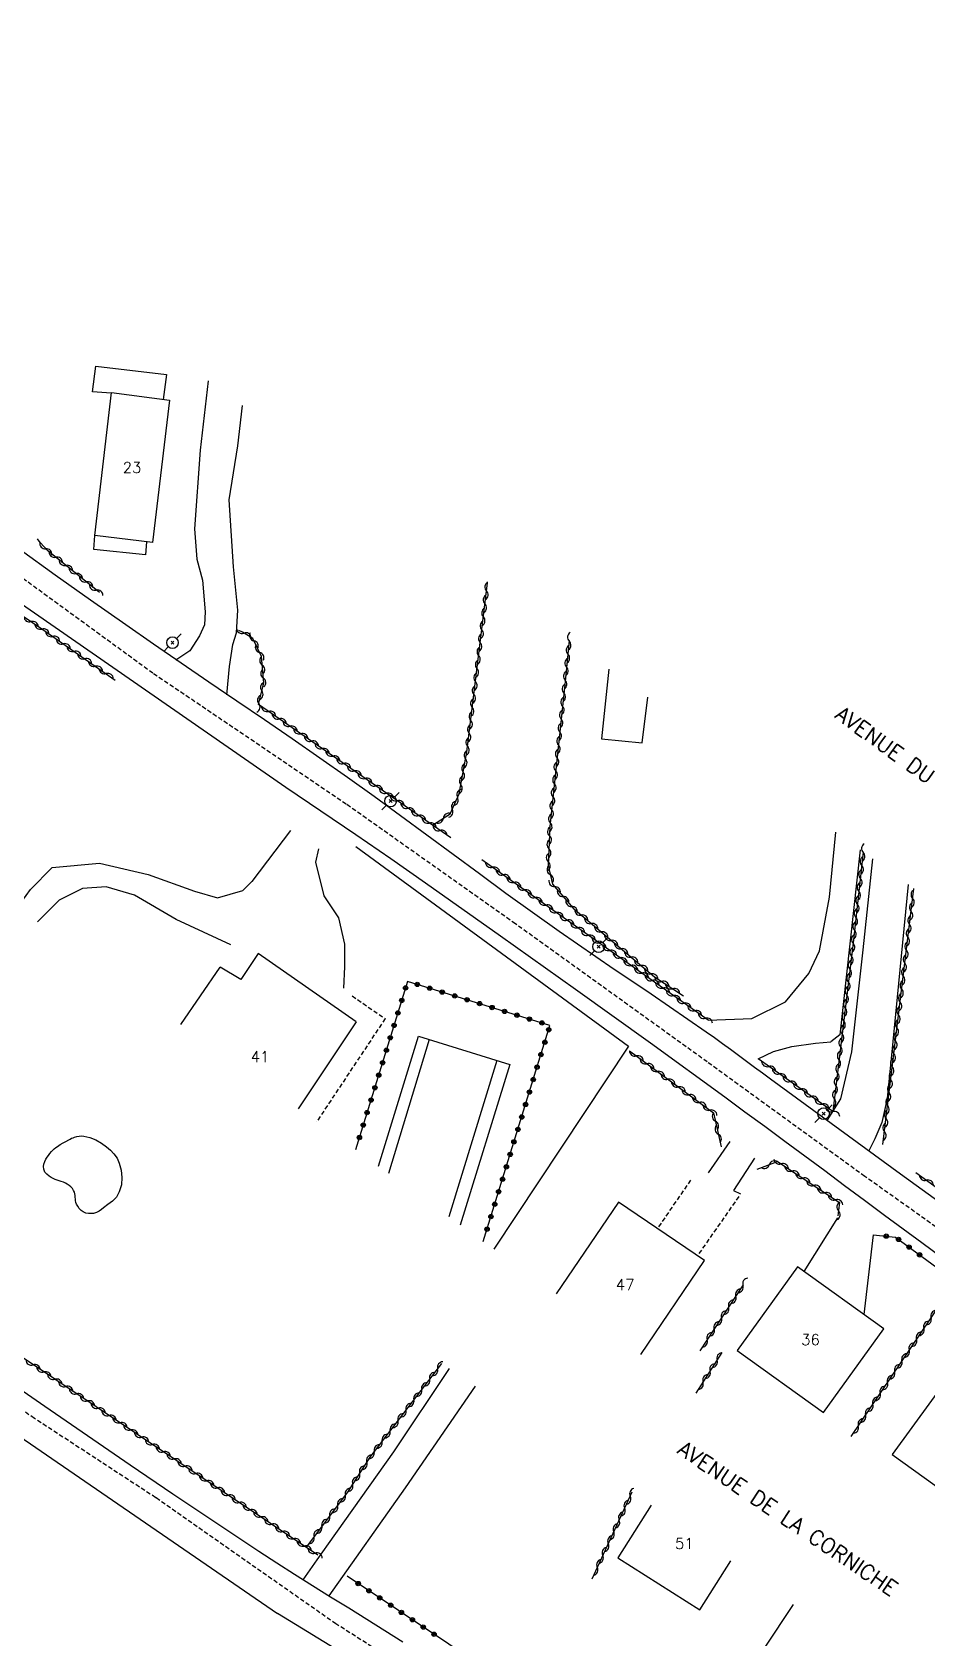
# Model space of a CAD drawing. Header units: millimetres. Extents: x 159000 to 160001, y 158000 to 159001.
# Drawn here: x 159564.1 to 159667, y 158266 to 158450.6 of the extents above; entities that cross this region are included whole.
import ezdxf
from ezdxf.enums import TextEntityAlignment as Align

# ---------------------------------------------------------------- set-up
doc = ezdxf.new("R2010")
doc.units = ezdxf.units.MM
doc.linetypes.add('DASHED', pattern=[0.75, 0.5, -0.25])
doc.layers.get('0').update_dxf_attribs({"linetype": 'CONTINUOUS'})
for name, color, linetype in [('W0001', 6, 'DASHED'), ('W0008', 7, 'CONTINUOUS'), ('W0017', 7, 'CONTINUOUS'), ('W0101', 7, 'CONTINUOUS'), ('W0104', 1, 'CONTINUOUS'), ('W0112', 1, 'DASHED'), ('W0300', 7, 'CONTINUOUS'), ('W0310', 3, 'CONTINUOUS'), ('W0323', 7, 'CONTINUOUS'), ('W0333', 7, 'CONTINUOUS'), ('W0473', 7, 'CONTINUOUS'), ('W0515', 5, 'CONTINUOUS'), ('W0989', 7, 'CONTINUOUS'), ('W0991', 7, 'CONTINUOUS')]:
    doc.layers.add(name, color=color, linetype=linetype)
doc.styles.get("Standard").update_dxf_attribs({"font": 'romans.shx', "width": 0.85})

# ---------------------------------------------------------------- blocks, each defined once
blk = doc.blocks.new('T473')
for p, q in [((-0.166667, 0.166667), (0.166667, -0.166667)), ((-0.166667, -0.166667), (0.166667, 0.166667)), ((0.500001, 0.500001), (1.000002, 1.000002)), ((-1.000002, -1.000002), (-0.500001, -0.500001))]:
    blk.add_line(p, q)
blk.add_ellipse((0, 0), major_axis=(0.471405, 0.471405), ratio=1, start_param=5.4977871438, end_param=11.780972451)
blk = doc.blocks.new('t323o')
at = {"color": 0, "linetype": 'Continuous'}
for radius in [0.25, 0.15]:
    blk.add_circle((0, 0), radius, dxfattribs=at)
blk = doc.blocks.new('t310o')
at = {"color": 0, "linetype": 'Continuous'}
for centre, start, end in [((-0.5, 0.38), 216.8699, 323.1304), ((0.5, -0.37), 36.8699, 143.1303)]:
    blk.add_arc(centre, 0.625, start, end, dxfattribs=at)

msp = doc.modelspace()

# ---------------------------------------------------------------- linework, layer by layer
at = {"layer": 'W0001'}
for points in [[(159671.68, 158310.62), (159659.84, 158319.03), (159641.72, 158332.19), (159619.67, 158348.07), (159600.2, 158361.84), (159577.97, 158376.89), (159562.61, 158388.09), (159546.12, 158399.76), (159531.24, 158410.53), (159520.71, 158417.31), (159511.03, 158422.65), (159488.91, 158434.69), (159467.27, 158446.12), (159449.02, 158455.33), (159427.79, 158466.45), (159413.51, 158473.64), (159400.57, 158480.47), (159376.23, 158492.15)], [(159741.56, 158171), (159730.37, 158177.59), (159718.16, 158184.75), (159703.61, 158194.06), (159688.88, 158205.98), (159672.21, 158217.91), (159652.84, 158230.92), (159633.35, 158244.9), (159617.09, 158256.1), (159599.03, 158267.56), (159578.3, 158282.08), (159564.34, 158291.2), (159552.81, 158299.14)]]:
    msp.add_lwpolyline(points, dxfattribs=at)
at = {"layer": 'W0008'}
for points in [[(159515.51, 158417.7), (159593.27, 158363.78)], [(159668.95, 158315.67), (159663.95, 158319.3), (159658.96, 158322.94), (159653.97, 158326.58), (159648.98, 158330.22), (159648.06, 158330.89), (159647.14, 158331.57), (159646.22, 158332.25), (159645.31, 158332.93), (159644.39, 158333.61), (159643.47, 158334.28), (159642.54, 158334.95), (159641.61, 158335.61), (159639.51, 158337.08), (159637.4, 158338.53), (159635.28, 158339.97), (159633.16, 158341.4), (159631.03, 158342.83), (159628.91, 158344.27), (159626.8, 158345.72), (159624.7, 158347.18), (159621.63, 158349.37), (159618.58, 158351.58), (159615.55, 158353.81), (159612.52, 158356.04), (159609.49, 158358.28), (159606.45, 158360.51), (159603.41, 158362.72), (159600.34, 158364.91), (159597.18, 158367.13), (159594, 158369.33), (159590.81, 158371.52), (159587.61, 158373.69), (159584.41, 158375.86), (159581.22, 158378.04), (159578.03, 158380.23), (159574.85, 158382.44), (159570.79, 158385.3), (159566.74, 158388.18), (159562.7, 158391.07)], [(159593.27, 158363.78), (159597.3, 158361.07), (159601.32, 158358.34), (159605.32, 158355.58), (159609.31, 158352.8), (159617.96, 158346.71), (159626.58, 158340.56), (159635.18, 158334.37), (159643.75, 158328.16), (159646.05, 158326.47), (159648.35, 158324.79), (159650.65, 158323.09), (159652.94, 158321.39), (159655.23, 158319.69), (159657.52, 158317.99), (159659.81, 158316.29), (159662.11, 158314.59), (159666.41, 158311.42), (159670.71, 158308.25)], [(159606.7, 158265.46), (159604.63, 158266.77), (159602.56, 158268.07), (159600.49, 158269.36), (159598.41, 158270.65), (159596.34, 158271.95), (159594.27, 158273.26), (159592.21, 158274.57), (159590.16, 158275.9), (159585.2, 158279.18), (159580.27, 158282.49), (159575.36, 158285.83), (159570.46, 158289.19), (159565.56, 158292.56), (159560.67, 158295.93)], [(159561.33, 158290.03), (159592.29, 158268.77)], [(159608.49, 158258.87), (159592.29, 158268.77)]]:
    msp.add_lwpolyline(points, dxfattribs=at)
at = {"layer": 'W0017'}
for points in [[(159584.32, 158410.51), (159583.42, 158402.55), (159582.74, 158393.5), (159583.03, 158390), (159583.67, 158387.6), (159583.98, 158383.94), (159583.92, 158382.44), (159583.32, 158381.18), (159582.22, 158379.45), (159580.63, 158378.41)], [(159586.49, 158374.41), (159586.8, 158377.68), (159587.17, 158380.2), (159587.57, 158381.55), (159587.76, 158384.16), (159587.26, 158389.14), (159586.76, 158396.83), (159587.76, 158403.05), (159588.28, 158407.67)], [(159593.81, 158358.82), (159589.35, 158352.93)], [(159641.82, 158336.99), (159646.85, 158337.17), (159650.73, 158339.09), (159653.39, 158342.38), (159654.65, 158344.95), (159655.79, 158351.15), (159656.5, 158358.6)], [(159597.01, 158356.7), (159596.67, 158355.16), (159597.62, 158351.28), (159599.33, 158348.76), (159600.02, 158345.72), (159600.01, 158343.11), (159599.89, 158340.68)], [(159562.42, 158349.97), (159563.91, 158352.01), (159566.38, 158354.56), (159571.83, 158355.05), (159577.44, 158353.75), (159582.76, 158351.82), (159585.39, 158351.06), (159588.32, 158351.89), (159589.35, 158352.93)], [(159655.5, 158325.47), (159657.08, 158327.94), (159658.37, 158333.36), (159659.66, 158345.1), (159660.77, 158355.53)], [(159659.3, 158356.58), (159656.96, 158335.31), (159655.93, 158334.51)], [(159586.93, 158345.67), (159580.66, 158348.57), (159575.85, 158351.37), (159572.61, 158352.32), (159569.89, 158352.12), (159567.18, 158350.8), (159564.72, 158348.32)], [(159664.83, 158352.61), (159663.07, 158334.56), (159662.4, 158327.97), (159661.8, 158325.23), (159661, 158323.33), (159660.29, 158321.98)], [(159647.58, 158332.55), (159649.33, 158333.4), (159651.45, 158333.97), (159654.19, 158334.34), (159655.93, 158334.51)], [(159644.31, 158323.04), (159641.82, 158319.44)], [(159647.16, 158321.13), (159644.74, 158317.42), (159645.56, 158317.03)], [(159656.69, 158314.28), (159652.84, 158308.11)], [(159660.82, 158312.32), (159659.73, 158303.16)], [(159595.26, 158272.64), (159596.86, 158274.93), (159598.18, 158276.76), (159605.68, 158287.36), (159612.07, 158296.92)], [(159615.05, 158294.89), (159606.98, 158283.2), (159598.22, 158270.78)]]:
    msp.add_lwpolyline(points, dxfattribs=at)
at = {"layer": 'W0101'}
for points in [[(159579.87, 158408.28), (159577.92, 158391.92), (159571.3, 158392.73), (159573.2, 158409.18)], [(159645.17, 158298.99), (159655.1, 158291.86), (159662.03, 158301.51), (159652.1, 158308.64)], [(159669.79, 158296.38), (159662.98, 158287.05), (159672.8, 158279.99), (159673.62, 158281.2), (159674.79, 158280.56), (159676.2, 158280.69), (159679.08, 158284.43), (159678.95, 158286.02), (159677.93, 158286.8), (159679.77, 158289.03)]]:
    msp.add_lwpolyline(points, close=True, dxfattribs=at)
for points in [[(159601.34, 158336.82), (159590.09, 158344.65), (159588.08, 158341.69), (159585.71, 158343.08)], [(159581.17, 158336.51), (159585.71, 158343.08)], [(159601.34, 158336.82), (159594.68, 158326.81)], [(159631.5, 158316.06), (159624.35, 158305.51)], [(159634.07, 158298.53), (159641.4, 158309.35), (159631.5, 158316.06)], [(159635.26, 158281.22), (159631.44, 158275.17), (159640.88, 158269.2), (159644.43, 158274.82)], [(159659.73, 158264.14), (159653.13, 158254.18), (159644.91, 158259.63), (159651.63, 158269.79)]]:
    msp.add_lwpolyline(points, dxfattribs=at)
at = {"layer": 'W0104'}
for points in [[(159573.18, 158409.09), (159571.04, 158409.27), (159571.4, 158412.2), (159579.53, 158411.25), (159579.14, 158408.38)], [(159577.24, 158392.01), (159577.11, 158390.5), (159571.18, 158391.14), (159571.3, 158392.73)]]:
    msp.add_lwpolyline(points, dxfattribs=at)
at = {"layer": 'W0112'}
for points in [[(159600.9, 158339.79), (159604.68, 158337.17), (159596.79, 158325.29)], [(159639.8, 158318.6), (159635.98, 158313.02)], [(159645.35, 158316.71), (159640.59, 158309.9)]]:
    msp.add_lwpolyline(points, dxfattribs=at)
at = {"layer": 'W0300'}
msp.add_lwpolyline([(159601.31, 158356.95), (159632.66, 158333.99), (159617.17, 158310.66)], dxfattribs=at)
at = {"layer": 'W0310'}
for points in [[(159534.63, 158403.68), (159552.51, 158390.59), (159565.19, 158381.98), (159573.65, 158376.11)], [(159571.82, 158386.17), (159567.45, 158389.72), (159565.91, 158390.95), (159565.02, 158391.91), (159564.7, 158392.35)], [(159610.12, 158359.42), (159612.17, 158360.72), (159613.2, 158363.04), (159614.09, 158367.84), (159616.45, 158387.29), (159616.46, 158387.4)], [(159612.23, 158357.96), (159590.13, 158373.31), (159590.72, 158375.8), (159590.46, 158378.83), (159589.48, 158380.87), (159588.28, 158381.62), (159587.87, 158381.82)], [(159625.86, 158380.64), (159625.37, 158375.95), (159623.62, 158359.25), (159623.43, 158354.77), (159623.93, 158352.62), (159626.3, 158349.86), (159635.65, 158341.99), (159638.99, 158339.78)], [(159641.82, 158336.99), (159615.82, 158355.44)], [(159659.66, 158356.32), (159658.49, 158345.89), (159656.15, 158326.48)], [(159661.93, 158322.69), (159665.49, 158352.13)], [(159632.8, 158333.45), (159642.44, 158326.33), (159643.31, 158322.44)], [(159656.15, 158326.48), (159647.58, 158332.55)], [(159647.46, 158319.86), (159649.82, 158320.73), (159656.93, 158316.02), (159656.73, 158314.49)], [(159665.72, 158319.47), (159697.58, 158296.46), (159723.19, 158277.47)], [(159596.94, 158275.49), (159580.74, 158286.33), (159552.73, 158305.03), (159545.45, 158309.8)], [(159645.86, 158306.56), (159640.87, 158298.98)], [(159668.53, 158304.4), (159658.25, 158289.1)], [(159643.39, 158298.76), (159640.43, 158294.11)], [(159611.18, 158297.52), (159602.94, 158286.74), (159600.36, 158282.71), (159595.6, 158276.39)], [(159633.07, 158282.71), (159628.44, 158272.71)]]:
    msp.add_lwpolyline(points, dxfattribs=at)
at = {"layer": 'W0323'}
for points in [[(159607.27, 158341.45), (159601.29, 158322.07)], [(159615.96, 158311.53), (159623.64, 158336.39), (159607.27, 158341.45)], [(159660.82, 158312.32), (159663.38, 158312.04), (159674.77, 158303.67)], [(159617.91, 158261.29), (159600.33, 158273.05)]]:
    msp.add_lwpolyline(points, dxfattribs=at)
at = {"layer": 'W0333'}
for points in [[(159603.9, 158320.19), (159608.52, 158335.14), (159619.01, 158331.89)], [(159609.74, 158334.76), (159605.06, 158319.36)], [(159617.51, 158332.35), (159612.01, 158314.37)], [(159619.01, 158331.89), (159613.3, 158313.44)]]:
    msp.add_lwpolyline(points, dxfattribs=at)
at = {"layer": 'W0515'}
msp.add_lwpolyline([(159630.4, 158377.37), (159629.58, 158369.33), (159634.25, 158368.87), (159634.91, 158374.13)], dxfattribs=at)
msp.add_lwpolyline([(159570.03, 158323.67), (159570.74, 158323.49), (159571.42, 158323.22), (159572.05, 158322.86), (159572.63, 158322.44), (159573.09, 158322.05), (159573.5, 158321.61), (159573.85, 158321.12), (159574.11, 158320.56), (159574.33, 158319.75), (159574.41, 158318.91), (159574.35, 158318.06), (159574.11, 158317.24), (159573.78, 158316.66), (159573.32, 158316.19), (159572.81, 158315.79), (159572.31, 158315.42), (159572.05, 158315.22), (159571.78, 158315.04), (159571.48, 158314.88), (159571.16, 158314.78), (159570.86, 158314.75), (159570.55, 158314.76), (159570.25, 158314.82), (159569.97, 158314.94), (159569.72, 158315.12), (159569.51, 158315.34), (159569.35, 158315.59), (159569.2, 158315.85), (159569.13, 158316.04), (159569.09, 158316.24), (159569.06, 158316.43), (159569.04, 158316.63), (159569.02, 158316.83), (159568.99, 158317.03), (159568.94, 158317.22), (159568.86, 158317.41), (159568.72, 158317.63), (159568.54, 158317.82), (159568.34, 158317.99), (159568.13, 158318.14), (159567.91, 158318.27), (159567.68, 158318.37), (159567.44, 158318.45), (159567.21, 158318.52), (159566.97, 158318.59), (159566.73, 158318.67), (159566.5, 158318.77), (159566.29, 158318.9), (159566.03, 158319.07), (159565.77, 158319.27), (159565.55, 158319.53), (159565.43, 158319.85), (159565.41, 158320.15), (159565.45, 158320.45), (159565.54, 158320.73), (159565.67, 158321), (159565.82, 158321.23), (159565.98, 158321.45), (159566.14, 158321.67), (159566.31, 158321.89), (159566.46, 158322.06), (159566.63, 158322.21), (159566.81, 158322.34), (159566.99, 158322.47), (159567.31, 158322.68), (159567.64, 158322.88), (159567.97, 158323.06), (159568.31, 158323.24), (159568.46, 158323.32), (159568.62, 158323.41), (159568.79, 158323.48), (159568.96, 158323.54), (159569.22, 158323.61), (159569.48, 158323.66), (159569.76, 158323.68)], close=True, dxfattribs=at)

# ---------------------------------------------------------------- block references
at = {"layer": 'W0310'}
for p, rotation in [((159565.66, 158391.21), 132.9590054990844), ((159566.8, 158390.24), 141.3492496505689), ((159567.97, 158389.3), 140.9012009709076), ((159569.13, 158388.35), 140.9012009709076), ((159570.3, 158387.4), 140.9012009709076), ((159571.46, 158386.46), 140.9012009709076), ((159616.34, 158386.36), 83.08314376520842), ((159615.98, 158383.38), 83.08314376520842), ((159616.16, 158384.87), 83.08314376520842), ((159563.97, 158382.82), 325.8340080129049), ((159565.21, 158381.97), 325.206297402885), ((159615.8, 158381.89), 83.08314376520842), ((159566.44, 158381.12), 325.206297402885), ((159567.67, 158380.26), 325.206297402885), ((159588.43, 158381.52), 148.0633373346055), ((159589.59, 158380.63), 115.8401136101918), ((159615.62, 158380.4), 83.08314376520842), ((159625.85, 158380.58), 264.0126822493557), ((159568.9, 158379.4), 325.206297402885), ((159570.13, 158378.55), 325.206297402885), ((159590.25, 158379.28), 115.8401136101918), ((159615.44, 158378.91), 83.08314376520842), ((159625.7, 158379.09), 264.0126822493557), ((159571.37, 158377.69), 325.206297402885), ((159572.6, 158376.84), 325.206297402885), ((159590.55, 158377.83), 94.79023559104355), ((159590.67, 158376.34), 94.79023559104355), ((159615.25, 158377.42), 83.08314376520842), ((159625.38, 158376.1), 264.0126822493557), ((159625.54, 158377.6), 264.0126822493557), ((159590.5, 158374.86), 76.81448729128645), ((159614.89, 158374.44), 83.08314376520842), ((159615.07, 158375.93), 83.08314376520842), ((159625.23, 158374.61), 264.0334874611689), ((159590.15, 158373.4), 76.81448729128645), ((159614.71, 158372.96), 83.08314376520842), ((159625.07, 158373.12), 264.0334874611689), ((159591.28, 158372.51), 145.2123038587231), ((159592.51, 158371.65), 145.2123038587231), ((159593.75, 158370.8), 145.2123038587231), ((159614.53, 158371.47), 83.08314376520842), ((159624.92, 158371.63), 264.0334874611689), ((159594.98, 158369.94), 145.2123038587231), ((159596.21, 158369.08), 145.2123038587231), ((159614.35, 158369.98), 83.08314376520842), ((159624.61, 158368.64), 264.0334874611689), ((159624.76, 158370.14), 264.0334874611689), ((159597.44, 158368.23), 145.2123038587231), ((159598.67, 158367.37), 145.2123038587231), ((159613.94, 158367.01), 79.48630240333634), ((159614.17, 158368.49), 83.08314376520842), ((159624.45, 158367.15), 264.0334874611689), ((159599.91, 158366.52), 145.2123038587231), ((159601.14, 158365.66), 145.2123038587231), ((159613.66, 158365.53), 79.48630240333634), ((159624.29, 158365.66), 264.0334874611689), ((159602.37, 158364.8), 145.2123038587231), ((159603.6, 158363.95), 145.2123038587231), ((159613.39, 158364.06), 79.48630240333634), ((159624.14, 158364.17), 264.0334874611689), ((159604.83, 158363.09), 145.2123038587231), ((159606.07, 158362.24), 145.2123038587231), ((159612.4, 158361.25), 65.93897026500822), ((159613.01, 158362.61), 65.93897026500822), ((159623.98, 158362.68), 264.0334874611689), ((159607.3, 158361.38), 145.2123038587231), ((159608.53, 158360.53), 145.2123038587231), ((159609.76, 158359.67), 145.2123038587231), ((159611.38, 158360.22), 32.3660758398751), ((159623.67, 158359.69), 264.0334874611689), ((159623.83, 158361.18), 264.0334874611689), ((159610.99, 158358.81), 145.2123038587231), ((159623.58, 158358.2), 267.4798952572067), ((159623.51, 158356.7), 267.4798952572067), ((159659.66, 158356.28), 263.5992177060368), ((159617.04, 158354.58), 144.6490725069517), ((159623.44, 158355.2), 267.4798952572067), ((159659.49, 158354.78), 263.5992177060368), ((159618.26, 158353.71), 144.6490725069517), ((159619.49, 158352.84), 144.6490725069517), ((159623.67, 158353.73), 283.2894134078923), ((159624.17, 158352.35), 310.5910317955039), ((159659.33, 158353.29), 263.5992177060368), ((159620.71, 158351.97), 144.6490725069517), ((159621.93, 158351.1), 144.6490725069517), ((159625.14, 158351.21), 310.5910317955039), ((159658.99, 158350.31), 263.5992177060368), ((159659.16, 158351.8), 263.5992177060368), ((159665.35, 158350.98), 83.11737850724282), ((159623.16, 158350.24), 144.6490725069517), ((159624.38, 158349.37), 144.6490725069517), ((159626.12, 158350.07), 310.5910317955039), ((159627.24, 158349.07), 319.9374207941127), ((159658.82, 158348.82), 263.5992177060368), ((159665.17, 158349.5), 83.11737850724282), ((159625.6, 158348.5), 144.6490725069517), ((159626.83, 158347.63), 144.6490725069517), ((159628.05, 158346.76), 144.6490725069517), ((159628.38, 158348.1), 319.9374207941127), ((159629.53, 158347.14), 319.9374207941127), ((159658.66, 158347.33), 263.5992177060368), ((159664.81, 158346.52), 83.11737850724282), ((159664.99, 158348.01), 83.11737850724282), ((159629.27, 158345.9), 144.6490725069517), ((159630.5, 158345.03), 144.6490725069517), ((159630.68, 158346.17), 319.9374207941127), ((159631.83, 158345.21), 319.9374207941127), ((159658.49, 158345.84), 263.1236957765723), ((159664.63, 158345.03), 83.11737850724282), ((159631.72, 158344.16), 144.6490725069517), ((159632.94, 158343.29), 144.6490725069517), ((159632.98, 158344.24), 319.9374207941127), ((159634.12, 158343.28), 319.9374207941127), ((159658.13, 158342.86), 263.1236957765723), ((159658.31, 158344.35), 263.1236957765723), ((159664.45, 158343.54), 83.11737850724282), ((159634.17, 158342.42), 144.6490725069517), ((159635.27, 158342.31), 319.9374207941127), ((159635.39, 158341.56), 144.6490725069517), ((159636.49, 158341.44), 326.5200675997086), ((159657.95, 158341.37), 263.1236957765723), ((159664.27, 158342.05), 83.11737850724282), ((159636.61, 158340.69), 144.6490725069517), ((159637.74, 158340.61), 326.5200675997086), ((159637.84, 158339.82), 144.6490725069517), ((159657.77, 158339.88), 263.1236957765723), ((159663.91, 158339.07), 83.11737850724282), ((159664.09, 158340.56), 83.11737850724282), ((159639.06, 158338.95), 144.6490725069517), ((159640.28, 158338.09), 144.6490725069517), ((159657.59, 158338.39), 263.1236957765723), ((159663.73, 158337.58), 83.11737850724282), ((159641.51, 158337.22), 144.6490725069517), ((159657.23, 158335.42), 263.1236957765723), ((159657.41, 158336.91), 263.1236957765723), ((159663.55, 158336.09), 83.11737850724282), ((159657.05, 158333.93), 263.1236957765723), ((159663.37, 158334.6), 83.11737850724282), ((159633.58, 158332.88), 323.5469793304134), ((159634.79, 158331.98), 323.5469793304134), ((159656.87, 158332.44), 263.1236957765723), ((159663.19, 158333.11), 83.11737850724282), ((159636, 158331.09), 323.5469793304134), ((159637.2, 158330.2), 323.5469793304134), ((159648.8, 158331.68), 144.7166076964706), ((159650.03, 158330.82), 144.7166076964706), ((159656.69, 158330.95), 263.1236957765723), ((159662.83, 158330.14), 83.11737850724282), ((159663.01, 158331.63), 83.11737850724282), ((159638.41, 158329.31), 323.5469793304134), ((159639.62, 158328.42), 323.5469793304134), ((159651.25, 158329.95), 144.7166076964706), ((159652.48, 158329.08), 144.7166076964706), ((159653.7, 158328.22), 144.7166076964706), ((159656.33, 158327.97), 263.1236957765723), ((159656.51, 158329.46), 263.1236957765723), ((159662.65, 158328.65), 83.11737850724282), ((159640.82, 158327.53), 323.5469793304134), ((159642.03, 158326.64), 323.5469793304134), ((159654.93, 158327.35), 144.7166076964706), ((159656.15, 158326.48), 144.7166076964706), ((159662.47, 158327.16), 83.11737850724282), ((159642.66, 158325.37), 282.6036246478798), ((159662.29, 158325.67), 83.11737850724282), ((159642.98, 158323.9), 282.6036246478798), ((159662.11, 158324.18), 83.11737850724282), ((159648.87, 158320.38), 20.29786195277645), ((159650.22, 158320.47), 326.4496916357193), ((159651.47, 158319.64), 326.4496916357193), ((159652.72, 158318.81), 326.4496916357193), ((159653.97, 158317.98), 326.4496916357193), ((159666.93, 158318.59), 324.169963886332), ((159655.22, 158317.15), 326.4496916357193), ((159656.47, 158316.32), 326.4496916357193), ((159656.81, 158315.07), 262.5109278586954), ((159645.83, 158306.5), 236.6130448371788), ((159645, 158305.25), 236.6130448371788), ((159643.35, 158302.74), 236.6130448371788), ((159644.18, 158303.99), 236.6130448371788), ((159667.46, 158302.79), 236.1012935442477), ((159642.52, 158301.49), 236.6130448371788), ((159666.62, 158301.55), 236.1012935442477), ((159641.7, 158300.24), 236.6130448371788), ((159664.95, 158299.06), 236.1012935442477), ((159665.78, 158300.3), 236.1012935442477), ((159564.2, 158297.37), 146.2632266606641), ((159610.71, 158296.91), 232.6066594503493), ((159642.04, 158296.64), 237.4395620188281), ((159642.85, 158297.9), 237.4395620188281), ((159664.11, 158297.81), 236.1012935442477), ((159565.45, 158296.54), 146.2632266606641), ((159566.7, 158295.7), 146.2632266606641), ((159609.8, 158295.72), 232.6066594503493), ((159641.23, 158295.38), 237.4395620188281), ((159662.44, 158295.32), 236.1012935442477), ((159663.27, 158296.57), 236.1012935442477), ((159567.95, 158294.87), 146.2632266606641), ((159569.19, 158294.04), 146.2632266606641), ((159570.44, 158293.21), 146.2632266606641), ((159607.98, 158293.34), 232.6066594503493), ((159608.89, 158294.53), 232.6066594503493), ((159661.6, 158294.08), 236.1012935442477), ((159571.69, 158292.37), 146.2632266606641), ((159572.93, 158291.54), 146.2632266606641), ((159607.07, 158292.15), 232.6066594503493), ((159659.93, 158291.59), 236.1012935442477), ((159660.76, 158292.83), 236.1012935442477), ((159574.18, 158290.71), 146.2632266606641), ((159575.43, 158289.87), 146.2632266606641), ((159605.25, 158289.76), 232.6066594503493), ((159606.16, 158290.95), 232.6066594503493), ((159659.09, 158290.34), 236.1012935442477), ((159576.68, 158289.04), 146.2632266606641), ((159577.92, 158288.21), 146.2632266606641), ((159604.33, 158288.57), 232.6066594503493), ((159579.17, 158287.37), 146.2632266606641), ((159580.42, 158286.54), 146.2632266606641), ((159602.56, 158286.15), 237.3618132447473), ((159603.42, 158287.38), 232.6066594503493), ((159581.67, 158285.71), 146.2259378673585), ((159582.91, 158284.87), 146.2259378673585), ((159584.16, 158284.04), 146.2259378673585), ((159601.75, 158284.89), 237.3618132447473), ((159585.41, 158283.21), 146.2259378673585), ((159586.65, 158282.37), 146.2259378673585), ((159600.11, 158282.38), 233.0620207347862), ((159600.94, 158283.63), 237.3618132447473), ((159632.86, 158282.24), 245.1230776323416), ((159587.9, 158281.54), 146.2259378673585), ((159589.15, 158280.7), 146.2259378673585), ((159599.21, 158281.18), 233.0620207347862), ((159632.22, 158280.88), 245.1230776323416), ((159590.39, 158279.87), 146.2259378673585), ((159591.64, 158279.04), 146.2259378673585), ((159597.4, 158278.79), 233.0620207347862), ((159598.31, 158279.98), 233.0620207347862), ((159630.96, 158278.16), 245.1230776323416), ((159631.59, 158279.52), 245.1230776323416), ((159592.89, 158278.2), 146.2259378673585), ((159594.13, 158277.37), 146.2259378673585), ((159595.38, 158276.53), 146.2259378673585), ((159596.5, 158277.59), 233.0620207347862), ((159630.33, 158276.8), 245.1230776323416), ((159596.63, 158275.7), 146.2259378673585), ((159629.7, 158275.44), 245.1230776323416), ((159629.07, 158274.08), 245.1230776323416)]:
    msp.add_blockref('t310o', p, dxfattribs=dict(at, rotation=rotation))
at = {"layer": 'W0323'}
for p, rotation in [((159607.04, 158340.7), 252.8276207076673), ((159608.38, 158341.11), 162.8289180828623), ((159609.81, 158340.67), 162.8289180828623), ((159611.24, 158340.22), 162.8289180828623), ((159612.68, 158339.78), 162.8289180828623), ((159606.6, 158339.27), 252.8276207076673), ((159614.11, 158339.34), 162.8289180828623), ((159615.54, 158338.9), 162.8289180828623), ((159616.98, 158338.45), 162.8289180828623), ((159618.41, 158338.01), 162.8289180828623), ((159605.71, 158336.4), 252.8276207076673), ((159606.16, 158337.83), 252.8276207076673), ((159619.84, 158337.57), 162.8289180828623), ((159621.28, 158337.12), 162.8289180828623), ((159622.71, 158336.68), 162.8289180828623), ((159605.27, 158334.97), 252.8276207076673), ((159623.05, 158334.46), 72.8276207077466), ((159623.49, 158335.89), 72.8276207077466), ((159604.83, 158333.53), 252.8276207076673), ((159622.6, 158333.03), 72.8276207077466), ((159603.94, 158330.67), 252.8276207076673), ((159604.39, 158332.1), 252.8276207076673), ((159622.16, 158331.59), 72.8276207077466), ((159603.5, 158329.23), 252.8276207076673), ((159621.28, 158328.73), 72.8276207077466), ((159621.72, 158330.16), 72.8276207077466), ((159603.06, 158327.8), 252.8276207076673), ((159620.83, 158327.3), 72.8276207077466), ((159602.61, 158326.37), 252.8276207076673), ((159620.39, 158325.86), 72.8276207077466), ((159601.73, 158323.5), 252.8276207076673), ((159602.17, 158324.93), 252.8276207076673), ((159619.95, 158324.43), 72.8276207077466), ((159619.06, 158321.56), 72.8276207077466), ((159619.5, 158323), 72.8276207077466), ((159618.62, 158320.13), 72.8276207077466), ((159618.18, 158318.7), 72.8276207077466), ((159617.29, 158315.83), 72.8276207077466), ((159617.73, 158317.26), 72.8276207077466), ((159616.85, 158314.4), 72.8276207077466), ((159616.4, 158312.96), 72.8276207077466), ((159662.31, 158312.16), 353.8143100460221), ((159663.72, 158311.79), 323.677975077803), ((159664.93, 158310.9), 323.677975077803), ((159666.14, 158310.01), 323.677975077803), ((159601.58, 158272.21), 146.2280352618278), ((159602.82, 158271.38), 146.2280352618278), ((159604.07, 158270.55), 146.2280352618278), ((159605.32, 158269.71), 146.2280352618278), ((159606.56, 158268.88), 146.2280352618278), ((159607.81, 158268.04), 146.2280352618278), ((159609.06, 158267.21), 146.2280352618278), ((159610.31, 158266.38), 146.2280352618278)]:
    msp.add_blockref('t323o', p, dxfattribs=dict(at, rotation=rotation))
at = {"layer": 'W0473'}
for p in [(159580.23, 158380.41), (159605.31, 158362.19), (159629.24, 158345.45), (159655.1, 158326.24)]:
    msp.add_blockref('T473', p, dxfattribs=at)

# ---------------------------------------------------------------- texts
at = {"layer": 'W0989'}
for s, rotation, p in [('AVENUE DU PARC', 324.2133, (159656.28, 158371.83)), ('AVENUE DE LA CORNICHE', 326.0565, (159638.15, 158287.28))]:
    msp.add_text(s, height=1.75, rotation=rotation, dxfattribs=at).set_placement(p)
at = {"layer": 'W0991'}
for s, p in [('23', (159575.57, 158400.55)), ('41', (159590.3, 158332.79)), ('47', (159632.29, 158306.57)), ('36', (159653.6, 158300.25)), ('51', (159639.09, 158276.82))]:
    msp.add_text(s, height=1.25, dxfattribs=at).set_placement(p, align=Align.MIDDLE_CENTER)

doc.saveas('drawing.dxf')
